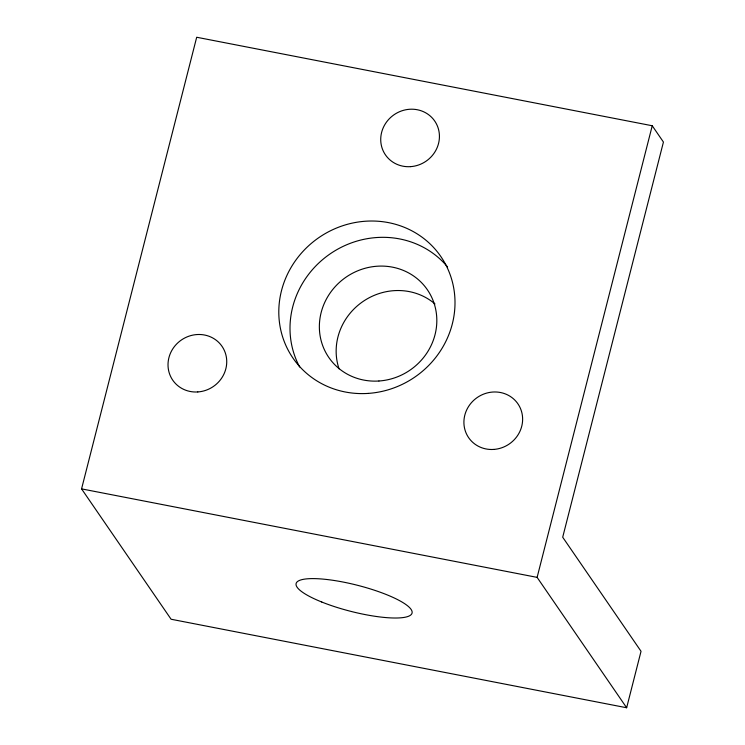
<?xml version="1.0" encoding="UTF-8"?>
<svg xmlns="http://www.w3.org/2000/svg" width="745" height="745" viewBox="0 0 745 745"><rect width="100%" height="100%" fill="white"/><g stroke="black" fill="none" stroke-linecap="round" stroke-linejoin="round"><path stroke-width="1.12" d="M81.568 488.878L196.689 37.25L652.238 125.756L663.432 142.053L562.698 537.22L641.035 651.298L626.647 707.75L171.099 619.244L81.568 488.878L537.117 577.375L626.647 707.75M537.117 577.375L652.238 125.756M299.658 366.987A89.689 84.641 -34.5 0 1 330.752 253.449A89.689 84.641 -34.5 0 1 447.596 266.98M339.059 368.859A59.786 56.424 -34.5 0 1 363.29 301.297A59.786 56.424 -34.5 0 1 434.968 303.951M493.684 449.431A29.893 28.217 -34.5 0 0 518.483 404.684A29.893 28.217 -34.5 0 0 467.627 408.083A29.893 28.217 -34.5 0 0 493.684 449.431M410.495 166.647A29.893 28.217 -34.5 0 0 435.294 121.91A29.893 28.217 -34.5 0 0 384.439 125.309A29.893 28.217 -34.5 0 0 410.495 166.647M197.798 391.945A29.893 28.217 -34.5 0 0 222.597 347.207A29.893 28.217 -34.5 0 0 171.732 350.606A29.893 28.217 -34.5 0 0 197.798 391.945M368.16 393.407A89.689 84.641 -34.5 0 0 442.567 259.167A89.689 84.641 -34.5 0 0 289.982 269.364A89.689 84.641 -34.5 0 0 368.16 393.407M321.756 602.016A59.786 13.447 14.3 0 0 412.013 613.219A59.786 13.447 14.3 0 0 328.564 579.703A59.786 13.447 14.3 0 0 321.756 602.016M378.935 381.002A59.786 56.424 -34.5 0 0 428.533 291.519A59.786 56.424 -34.5 0 0 326.813 298.317A59.786 56.424 -34.5 0 0 378.935 381.002"/></g></svg>
